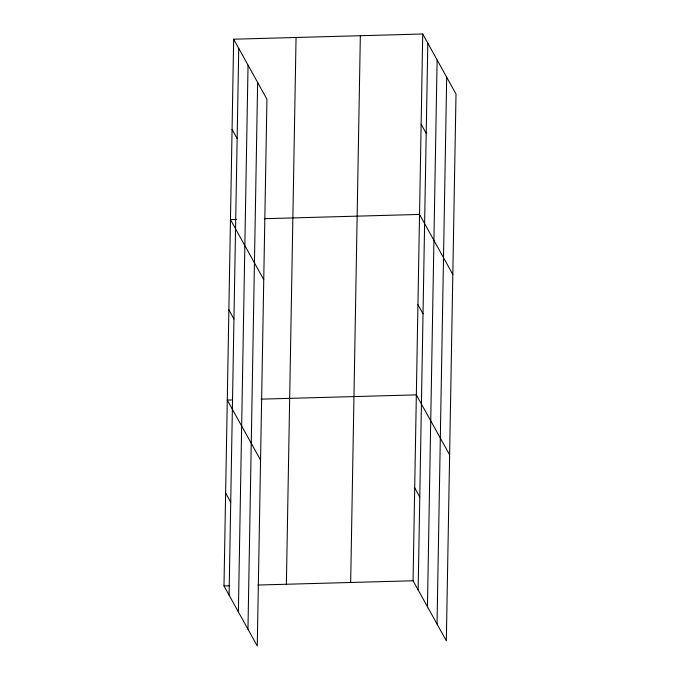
<?xml version="1.0" encoding="UTF-8"?>
<svg xmlns="http://www.w3.org/2000/svg" width="680" height="680" viewBox="0 0 680 680"><rect width="100%" height="100%" fill="white"/><g stroke="black" fill="none" stroke-linecap="round" stroke-linejoin="round"><path stroke-width="1.02" d="M233.665 39.202L266.942 99.237L257.269 646L223.992 585.965L233.665 39.202L422.73 34L456.008 94.035L446.335 640.798L413.058 580.762L422.73 34M229.075 595.127L238.739 48.365M238.374 611.915L248.047 65.153M247.962 629.212L257.635 82.45M286.382 584.248L296.055 37.485M350.668 582.479L360.341 35.717M418.14 589.925L427.805 43.163M427.448 606.713L437.113 59.95M437.027 624.01L446.7 77.248M236.819 219.462L230.469 219.631L263.747 279.667M264.316 218.705L419.534 214.429L452.812 274.465M232.569 399.925L227.281 400.07L260.559 460.096M261.12 399.135L416.347 394.868L449.625 454.894M223.992 585.965L229.279 585.82M257.83 585.038L413.058 580.762M421.132 124.219L426.216 133.382M417.945 304.649L423.019 313.811M232.067 129.421L237.15 138.576M414.707 487.815L419.781 496.978M228.879 309.85L233.954 319.014M225.641 493.017L230.715 502.18"/></g></svg>
